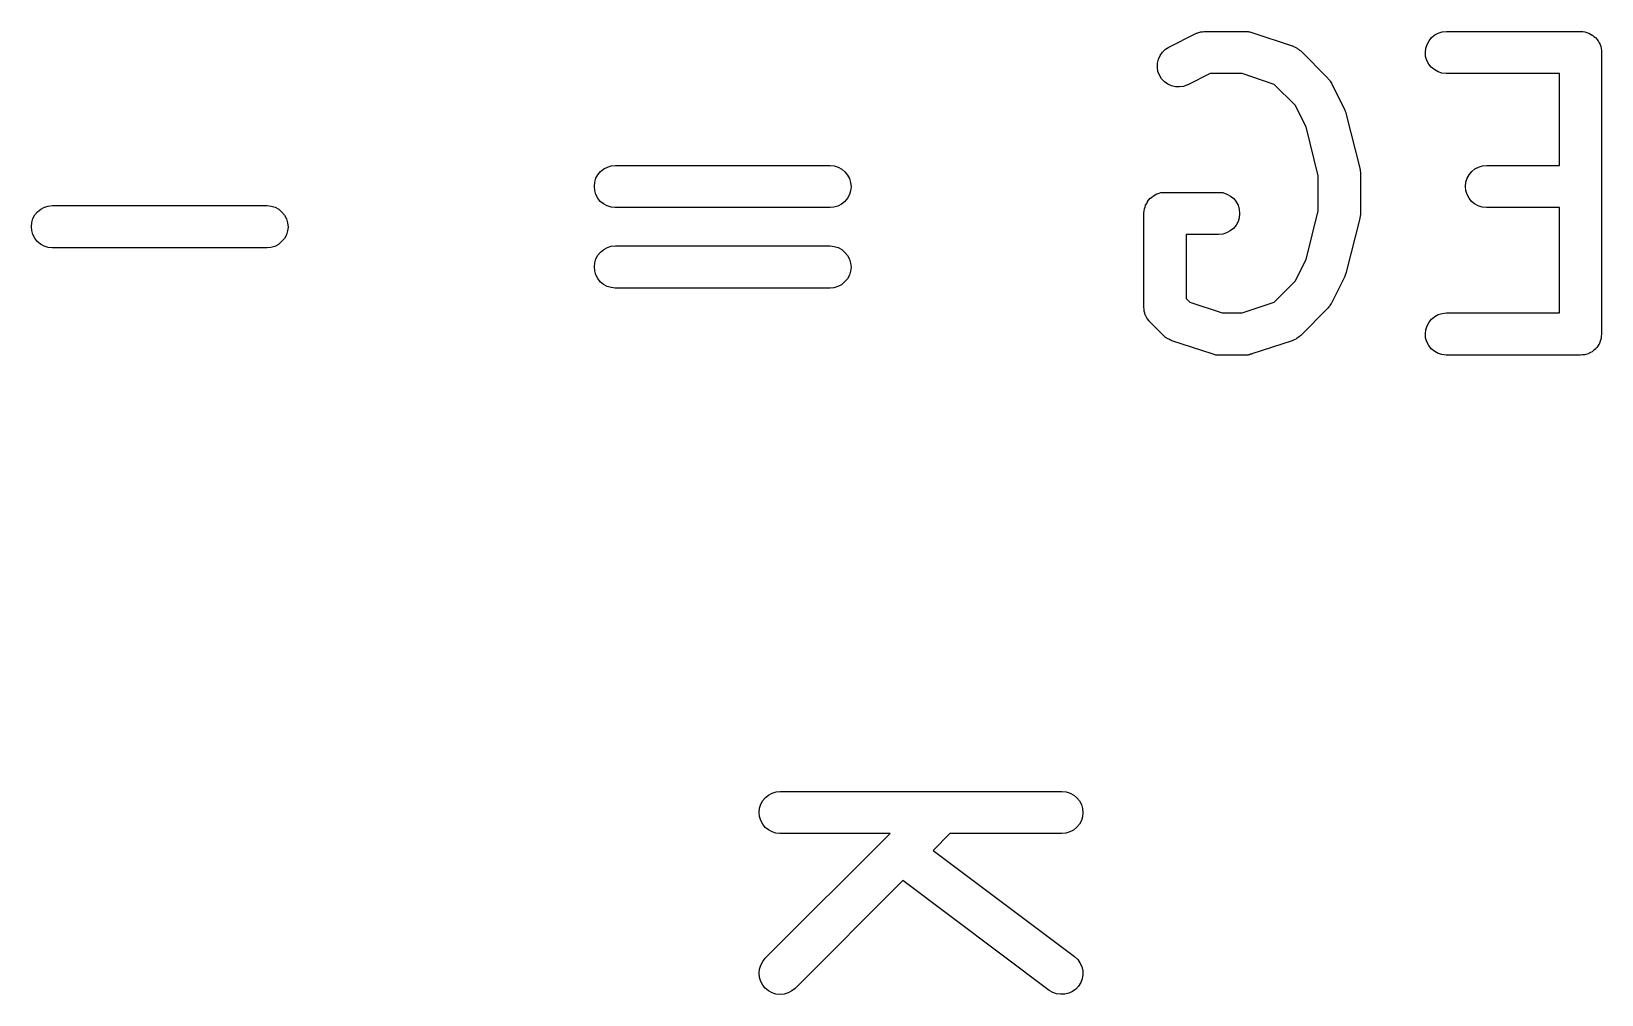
# Model space of a CAD drawing. Extents: x 112.8 to 192.9, y -122.2 to -85.3.
# Drawn here: x 167.39 to 172.97, y -102.91 to -99.48 of the extents above; entities that cross this region are included whole.
import ezdxf

# ---------------------------------------------------------------- set-up
doc = ezdxf.new("R2010")
doc.units = 0
doc.layers.add('BLACK', color=7, linetype='CONTINUOUS')

msp = doc.modelspace()

# ---------------------------------------------------------------- linework, layer by layer
at = {"layer": 'BLACK', "linetype": 'CONTINUOUS'}
for p, q in [((171.431, -99.5397), (171.526, -99.492)), ((171.526, -99.492), (171.527, -99.4916)), ((171.527, -99.4916), (171.529, -99.4908)), ((171.529, -99.4908), (171.531, -99.4898)), ((171.531, -99.4898), (171.536, -99.4883)), ((171.536, -99.4883), (171.541, -99.4865)), ((171.541, -99.4865), (171.543, -99.4862)), ((171.543, -99.4862), (171.545, -99.4856)), ((171.545, -99.4856), (171.55, -99.4851)), ((171.55, -99.4851), (171.555, -99.4843)), ((171.555, -99.4843), (171.558, -99.4843)), ((171.558, -99.4843), (171.56, -99.4841)), ((171.56, -99.4841), (171.703, -99.4841)), ((171.703, -99.4841), (171.704, -99.4841)), ((171.704, -99.4841), (171.708, -99.4846)), ((171.708, -99.4846), (171.712, -99.4847)), ((171.712, -99.4847), (171.715, -99.4854)), ((171.715, -99.4854), (171.718, -99.4858)), ((171.718, -99.4858), (171.722, -99.487)), ((171.722, -99.487), (171.726, -99.488)), ((171.726, -99.488), (171.869, -99.5356)), ((172.355, -99.5172), (172.364, -99.5059)), ((172.364, -99.5059), (172.376, -99.4967)), ((172.376, -99.4967), (172.388, -99.4898)), ((172.388, -99.4898), (172.402, -99.4856)), ((172.402, -99.4856), (172.417, -99.4841)), ((172.417, -99.4841), (172.893, -99.4841)), ((172.893, -99.4841), (172.894, -99.4841)), ((172.894, -99.4841), (172.894, -99.4841)), ((172.894, -99.4841), (172.894, -99.4841)), ((172.894, -99.4841), (172.894, -99.4841)), ((172.894, -99.4841), (172.901, -99.4849)), ((172.901, -99.4849), (172.908, -99.4857)), ((172.908, -99.4857), (172.909, -99.4857)), ((172.909, -99.4857), (172.909, -99.4858)), ((172.909, -99.4858), (172.915, -99.4879)), ((172.915, -99.4879), (172.922, -99.49)), ((172.922, -99.49), (172.922, -99.4901)), ((172.922, -99.4901), (172.923, -99.4902)), ((172.923, -99.4902), (172.929, -99.4936)), ((172.929, -99.4936), (172.935, -99.497)), ((172.935, -99.497), (172.935, -99.4971)), ((172.935, -99.4971), (172.936, -99.4972)), ((172.936, -99.4972), (172.941, -99.5018)), ((172.941, -99.5018), (172.946, -99.5063)), ((172.946, -99.5063), (172.947, -99.5065)), ((172.947, -99.5065), (172.947, -99.5067)), ((172.947, -99.5067), (172.951, -99.5121)), ((171.4, -99.5694), (171.408, -99.5575)), ((171.408, -99.5575), (171.419, -99.5475)), ((171.419, -99.5475), (171.431, -99.5397)), ((171.869, -99.5356), (171.87, -99.5359)), ((171.87, -99.5359), (171.872, -99.5369)), ((171.872, -99.5369), (171.874, -99.5375)), ((171.874, -99.5375), (171.879, -99.5399)), ((171.879, -99.5399), (171.884, -99.5421)), ((171.884, -99.5421), (171.885, -99.5434)), ((171.885, -99.5434), (171.887, -99.5444)), ((171.887, -99.5444), (171.891, -99.5477)), ((171.891, -99.5477), (171.895, -99.5507)), ((171.895, -99.5507), (171.897, -99.5523)), ((171.897, -99.5523), (171.899, -99.5537)), ((171.899, -99.5537), (171.994, -99.649)), ((172.342, -99.5586), (172.344, -99.544)), ((172.343, -99.5732), (172.342, -99.5586)), ((172.344, -99.544), (172.348, -99.5301)), ((172.348, -99.5301), (172.355, -99.5172)), ((172.951, -99.5121), (172.956, -99.5176)), ((172.956, -99.5176), (172.956, -99.5179)), ((172.956, -99.5179), (172.956, -99.5181)), ((172.956, -99.5181), (172.959, -99.5243)), ((172.959, -99.5243), (172.963, -99.5305)), ((172.963, -99.5305), (172.963, -99.5308)), ((172.963, -99.5308), (172.963, -99.531)), ((172.963, -99.531), (172.965, -99.5378)), ((172.965, -99.5378), (172.967, -99.5446)), ((172.967, -99.5446), (172.967, -99.5448)), ((172.967, -99.5448), (172.967, -99.5451)), ((172.967, -99.5451), (172.968, -99.5521)), ((172.968, -99.5521), (172.968, -99.5591)), ((172.968, -99.5591), (172.968, -100.559)), ((171.39, -99.597), (171.394, -99.5828)), ((171.39, -99.6117), (171.39, -99.597)), ((171.392, -99.6261), (171.39, -99.6117)), ((171.394, -99.5828), (171.4, -99.5694)), ((172.347, -99.5872), (172.343, -99.5732)), ((172.354, -99.6002), (172.347, -99.5872)), ((172.363, -99.6116), (172.354, -99.6002)), ((172.375, -99.621), (172.363, -99.6116)), ((172.387, -99.6281), (172.375, -99.621)), ((171.397, -99.6398), (171.392, -99.6261)), ((171.405, -99.6523), (171.397, -99.6398)), ((171.415, -99.663), (171.405, -99.6523)), ((171.427, -99.6715), (171.415, -99.663)), ((171.44, -99.6776), (171.427, -99.6715)), ((171.454, -99.6811), (171.44, -99.6776)), ((171.497, -99.6743), (171.483, -99.6793)), ((171.498, -99.6738), (171.497, -99.6743)), ((171.578, -99.6341), (171.498, -99.6738)), ((171.691, -99.6341), (171.578, -99.6341)), ((171.805, -99.6723), (171.691, -99.6341)), ((171.879, -99.7464), (171.805, -99.6723)), ((171.994, -99.649), (171.995, -99.6497)), ((171.995, -99.6497), (171.997, -99.653)), ((171.997, -99.653), (172, -99.6561)), ((172, -99.6561), (172.002, -99.6587)), ((172.002, -99.6587), (172.004, -99.6611)), ((172.004, -99.6611), (172.006, -99.6649)), ((172.006, -99.6649), (172.008, -99.6684)), ((172.008, -99.6684), (172.056, -99.7637)), ((172.401, -99.6325), (172.387, -99.6281)), ((172.416, -99.6341), (172.401, -99.6325)), ((172.417, -99.6341), (172.416, -99.6341)), ((172.818, -99.6341), (172.417, -99.6341)), ((172.818, -99.9603), (172.818, -99.6341)), ((171.469, -99.6816), (171.454, -99.6811)), ((171.483, -99.6793), (171.469, -99.6816)), ((171.918, -99.8234), (171.879, -99.7464)), ((172.056, -99.7637), (172.056, -99.7646)), ((172.056, -99.7646), (172.056, -99.765)), ((172.056, -99.765), (172.056, -99.7652)), ((172.056, -99.7652), (172.059, -99.7718)), ((172.059, -99.7718), (172.061, -99.7784)), ((172.061, -99.7784), (172.061, -99.7787)), ((172.061, -99.7787), (172.061, -99.779)), ((172.061, -99.779), (172.109, -99.9695)), ((171.961, -99.9969), (171.918, -99.8234)), ((169.391, -100.02), (169.395, -100.006)), ((169.395, -100.006), (169.402, -99.9934)), ((169.402, -99.9934), (169.412, -99.9821)), ((169.412, -99.9821), (169.423, -99.9729)), ((169.423, -99.9729), (169.436, -99.966)), ((169.436, -99.966), (169.45, -99.9617)), ((169.45, -99.9617), (169.465, -99.9603)), ((169.465, -99.9603), (170.227, -99.9603)), ((170.227, -99.9603), (170.228, -99.9603)), ((170.228, -99.9603), (170.242, -99.962)), ((170.242, -99.962), (170.256, -99.9664)), ((170.256, -99.9664), (170.269, -99.9734)), ((170.269, -99.9734), (170.28, -99.9828)), ((170.28, -99.9828), (170.289, -99.9943)), ((170.289, -99.9943), (170.296, -100.007)), ((170.296, -100.007), (170.3, -100.021)), ((171.961, -100.121), (171.961, -99.9969)), ((172.109, -99.9695), (172.109, -99.9705)), ((172.109, -99.9705), (172.109, -99.9719)), ((172.109, -99.9719), (172.11, -99.9731)), ((172.11, -99.9731), (172.11, -99.9791)), ((172.11, -99.9791), (172.111, -99.985)), ((172.111, -99.985), (172.111, -99.9864)), ((172.111, -99.9864), (172.111, -99.9877)), ((172.111, -99.9877), (172.111, -100.131)), ((172.486, -100.02), (172.491, -100.006)), ((172.491, -100.006), (172.498, -99.9934)), ((172.498, -99.9934), (172.507, -99.9821)), ((172.507, -99.9821), (172.518, -99.9729)), ((172.518, -99.9729), (172.531, -99.966)), ((172.531, -99.966), (172.545, -99.9617)), ((172.545, -99.9617), (172.56, -99.9603)), ((172.56, -99.9603), (172.818, -99.9603)), ((169.39, -100.035), (169.391, -100.02)), ((169.391, -100.049), (169.39, -100.035)), ((169.395, -100.063), (169.391, -100.049)), ((169.402, -100.076), (169.395, -100.063)), ((170.296, -100.064), (170.289, -100.077)), ((170.3, -100.05), (170.296, -100.064)), ((170.3, -100.021), (170.302, -100.036)), ((170.302, -100.036), (170.3, -100.05)), ((171.37, -100.073), (171.376, -100.068)), ((171.376, -100.068), (171.382, -100.065)), ((171.376, -100.068), (171.376, -100.068)), ((171.376, -100.068), (171.376, -100.068)), ((171.382, -100.065), (171.388, -100.061)), ((171.388, -100.061), (171.389, -100.061)), ((171.389, -100.061), (171.396, -100.059)), ((171.389, -100.061), (171.389, -100.061)), ((171.396, -100.059), (171.402, -100.057)), ((171.402, -100.057), (171.403, -100.057)), ((171.403, -100.057), (171.41, -100.056)), ((171.403, -100.057), (171.403, -100.057)), ((171.41, -100.056), (171.417, -100.056)), ((171.417, -100.056), (171.607, -100.056)), ((171.607, -100.056), (171.609, -100.056)), ((171.609, -100.056), (171.623, -100.057)), ((171.623, -100.057), (171.637, -100.062)), ((171.637, -100.062), (171.65, -100.069)), ((171.65, -100.069), (171.661, -100.078)), ((172.485, -100.035), (172.486, -100.02)), ((172.486, -100.049), (172.485, -100.035)), ((172.49, -100.063), (172.486, -100.049)), ((172.497, -100.076), (172.49, -100.063)), ((167.402, -100.136), (167.412, -100.125)), ((167.412, -100.125), (167.423, -100.116)), ((167.423, -100.116), (167.436, -100.109)), ((167.436, -100.109), (167.45, -100.105)), ((167.45, -100.105), (167.465, -100.103)), ((167.465, -100.103), (168.227, -100.103)), ((168.227, -100.103), (168.228, -100.103)), ((168.228, -100.103), (168.242, -100.105)), ((168.242, -100.105), (168.256, -100.109)), ((168.256, -100.109), (168.269, -100.116)), ((168.269, -100.116), (168.28, -100.126)), ((169.411, -100.088), (169.402, -100.076)), ((169.422, -100.097), (169.411, -100.088)), ((169.435, -100.104), (169.422, -100.097)), ((169.449, -100.109), (169.435, -100.104)), ((169.464, -100.11), (169.449, -100.109)), ((169.465, -100.11), (169.464, -100.11)), ((170.227, -100.11), (169.465, -100.11)), ((170.241, -100.109), (170.227, -100.11)), ((170.255, -100.105), (170.241, -100.109)), ((170.268, -100.098), (170.255, -100.105)), ((170.279, -100.089), (170.268, -100.098)), ((170.289, -100.077), (170.279, -100.089)), ((171.342, -100.13), (171.343, -100.122)), ((171.343, -100.122), (171.344, -100.115)), ((171.344, -100.115), (171.346, -100.108)), ((171.344, -100.115), (171.344, -100.115)), ((171.344, -100.115), (171.344, -100.115)), ((171.346, -100.108), (171.348, -100.101)), ((171.348, -100.101), (171.352, -100.095)), ((171.348, -100.101), (171.348, -100.101)), ((171.348, -100.101), (171.348, -100.101)), ((171.352, -100.095), (171.355, -100.089)), ((171.355, -100.088), (171.36, -100.083)), ((171.355, -100.089), (171.355, -100.088)), ((171.355, -100.088), (171.355, -100.088)), ((171.36, -100.083), (171.364, -100.077)), ((171.364, -100.077), (171.364, -100.077)), ((171.364, -100.077), (171.365, -100.077)), ((171.365, -100.077), (171.37, -100.073)), ((171.661, -100.078), (171.67, -100.089)), ((171.67, -100.089), (171.677, -100.102)), ((171.677, -100.102), (171.681, -100.117)), ((171.681, -100.117), (171.682, -100.131)), ((171.918, -100.295), (171.961, -100.121)), ((172.506, -100.088), (172.497, -100.076)), ((172.517, -100.097), (172.506, -100.088)), ((172.53, -100.104), (172.517, -100.097)), ((172.544, -100.109), (172.53, -100.104)), ((172.559, -100.11), (172.544, -100.109)), ((172.56, -100.11), (172.559, -100.11)), ((172.818, -100.11), (172.56, -100.11)), ((172.818, -100.484), (172.818, -100.11)), ((167.39, -100.178), (167.391, -100.163)), ((167.391, -100.192), (167.39, -100.178)), ((167.391, -100.163), (167.395, -100.149)), ((167.395, -100.149), (167.402, -100.136)), ((168.28, -100.126), (168.289, -100.137)), ((168.289, -100.137), (168.296, -100.15)), ((168.296, -100.15), (168.3, -100.164)), ((168.3, -100.164), (168.302, -100.179)), ((168.302, -100.179), (168.3, -100.193)), ((171.342, -100.131), (171.342, -100.13)), ((171.342, -100.13), (171.342, -100.13)), ((171.342, -100.13), (171.342, -100.13)), ((171.342, -100.13), (171.342, -100.13)), ((171.342, -100.464), (171.342, -100.131)), ((171.67, -100.172), (171.66, -100.184)), ((171.677, -100.16), (171.67, -100.172)), ((171.681, -100.146), (171.677, -100.16)), ((171.682, -100.131), (171.681, -100.146)), ((172.109, -100.149), (172.061, -100.339)), ((172.11, -100.14), (172.109, -100.146)), ((172.109, -100.146), (172.109, -100.147)), ((172.109, -100.147), (172.109, -100.149)), ((172.111, -100.134), (172.11, -100.14)), ((172.111, -100.131), (172.111, -100.132)), ((172.111, -100.132), (172.111, -100.133)), ((172.111, -100.133), (172.111, -100.134)), ((167.395, -100.206), (167.391, -100.192)), ((167.402, -100.219), (167.395, -100.206)), ((167.411, -100.231), (167.402, -100.219)), ((167.422, -100.24), (167.411, -100.231)), ((168.279, -100.231), (168.268, -100.241)), ((168.289, -100.22), (168.279, -100.231)), ((168.296, -100.207), (168.289, -100.22)), ((168.3, -100.193), (168.296, -100.207)), ((171.607, -100.206), (171.492, -100.206)), ((171.492, -100.206), (171.492, -100.433)), ((171.622, -100.204), (171.607, -100.206)), ((171.636, -100.2), (171.622, -100.204)), ((171.649, -100.193), (171.636, -100.2)), ((171.66, -100.184), (171.649, -100.193)), ((167.435, -100.247), (167.422, -100.24)), ((167.449, -100.252), (167.435, -100.247)), ((167.464, -100.253), (167.449, -100.252)), ((167.465, -100.253), (167.464, -100.253)), ((168.227, -100.253), (167.465, -100.253)), ((168.241, -100.252), (168.227, -100.253)), ((168.255, -100.248), (168.241, -100.252)), ((168.268, -100.241), (168.255, -100.248)), ((169.391, -100.306), (169.395, -100.292)), ((169.395, -100.292), (169.402, -100.279)), ((169.402, -100.279), (169.412, -100.268)), ((169.412, -100.268), (169.423, -100.259)), ((169.423, -100.259), (169.436, -100.252)), ((169.436, -100.252), (169.45, -100.247)), ((169.45, -100.247), (169.465, -100.246)), ((169.465, -100.246), (170.227, -100.246)), ((170.227, -100.246), (170.228, -100.246)), ((170.228, -100.246), (170.242, -100.248)), ((170.242, -100.248), (170.256, -100.252)), ((170.256, -100.252), (170.269, -100.259)), ((170.269, -100.259), (170.28, -100.269)), ((170.28, -100.269), (170.289, -100.28)), ((170.289, -100.28), (170.296, -100.293)), ((169.39, -100.321), (169.391, -100.306)), ((169.391, -100.335), (169.39, -100.321)), ((169.395, -100.349), (169.391, -100.335)), ((170.296, -100.293), (170.3, -100.307)), ((170.3, -100.336), (170.296, -100.35)), ((170.3, -100.307), (170.302, -100.322)), ((170.302, -100.322), (170.3, -100.336)), ((171.879, -100.372), (171.918, -100.295)), ((172.058, -100.347), (172.056, -100.354)), ((172.061, -100.341), (172.058, -100.347)), ((172.061, -100.339), (172.061, -100.34)), ((172.061, -100.34), (172.061, -100.341)), ((172.061, -100.341), (172.061, -100.341)), ((169.402, -100.362), (169.395, -100.349)), ((169.411, -100.374), (169.402, -100.362)), ((169.422, -100.383), (169.411, -100.374)), ((169.435, -100.39), (169.422, -100.383)), ((169.449, -100.394), (169.435, -100.39)), ((169.464, -100.396), (169.449, -100.394)), ((169.465, -100.396), (169.464, -100.396)), ((170.227, -100.396), (169.465, -100.396)), ((170.241, -100.395), (170.227, -100.396)), ((170.255, -100.39), (170.241, -100.395)), ((170.268, -100.384), (170.255, -100.39)), ((170.279, -100.374), (170.268, -100.384)), ((170.289, -100.363), (170.279, -100.374)), ((170.296, -100.35), (170.289, -100.363)), ((171.805, -100.446), (171.879, -100.372)), ((172.056, -100.355), (172.008, -100.45)), ((172.056, -100.354), (172.056, -100.354)), ((172.056, -100.354), (172.056, -100.355)), ((171.492, -100.433), (171.505, -100.446)), ((171.505, -100.446), (171.62, -100.484)), ((171.691, -100.484), (171.805, -100.446)), ((172.003, -100.458), (172.001, -100.46)), ((172.005, -100.454), (172.003, -100.458)), ((172.007, -100.451), (172.005, -100.454)), ((172.008, -100.45), (172.007, -100.451)), ((171.343, -100.471), (171.342, -100.464)), ((171.343, -100.478), (171.343, -100.471)), ((171.345, -100.485), (171.343, -100.478)), ((171.343, -100.478), (171.343, -100.478)), ((171.343, -100.478), (171.343, -100.478)), ((171.347, -100.492), (171.345, -100.485)), ((171.348, -100.492), (171.347, -100.492)), ((171.351, -100.499), (171.348, -100.492)), ((171.348, -100.492), (171.348, -100.492)), ((171.354, -100.505), (171.351, -100.499)), ((171.355, -100.505), (171.354, -100.505)), ((171.354, -100.505), (171.354, -100.505)), ((171.359, -100.511), (171.355, -100.505)), ((171.363, -100.516), (171.359, -100.511)), ((171.62, -100.484), (171.691, -100.484)), ((171.994, -100.469), (171.899, -100.565)), ((171.997, -100.466), (171.994, -100.469)), ((171.999, -100.463), (171.997, -100.466)), ((172.001, -100.46), (171.999, -100.463)), ((172.355, -100.517), (172.364, -100.506)), ((172.364, -100.506), (172.376, -100.497)), ((172.376, -100.497), (172.388, -100.49)), ((172.388, -100.49), (172.402, -100.486)), ((172.402, -100.486), (172.417, -100.484)), ((172.417, -100.484), (172.818, -100.484)), ((171.364, -100.517), (171.363, -100.516)), ((171.412, -100.565), (171.364, -100.517)), ((171.364, -100.517), (171.364, -100.517)), ((171.364, -100.517), (171.364, -100.517)), ((171.364, -100.517), (171.364, -100.517)), ((171.413, -100.566), (171.412, -100.565)), ((171.415, -100.568), (171.413, -100.566)), ((171.419, -100.571), (171.415, -100.568)), ((171.423, -100.574), (171.419, -100.571)), ((171.89, -100.571), (171.886, -100.574)), ((171.895, -100.568), (171.89, -100.571)), ((171.896, -100.567), (171.895, -100.568)), ((171.898, -100.565), (171.896, -100.567)), ((171.899, -100.565), (171.898, -100.565)), ((172.342, -100.559), (172.344, -100.544)), ((172.343, -100.573), (172.342, -100.559)), ((172.344, -100.544), (172.348, -100.53)), ((172.348, -100.53), (172.355, -100.517)), ((172.968, -100.56), (172.967, -100.567)), ((172.967, -100.567), (172.967, -100.574)), ((172.968, -100.559), (172.968, -100.56)), ((172.968, -100.56), (172.968, -100.56)), ((172.968, -100.56), (172.968, -100.56)), ((172.968, -100.56), (172.968, -100.56)), ((171.425, -100.575), (171.423, -100.574)), ((171.427, -100.576), (171.425, -100.575)), ((171.431, -100.578), (171.427, -100.576)), ((171.436, -100.581), (171.431, -100.578)), ((171.438, -100.581), (171.436, -100.581)), ((171.44, -100.582), (171.438, -100.581)), ((171.441, -100.583), (171.44, -100.582)), ((171.584, -100.63), (171.441, -100.583)), ((171.869, -100.583), (171.726, -100.63)), ((171.871, -100.582), (171.869, -100.583)), ((171.873, -100.581), (171.871, -100.582)), ((171.878, -100.579), (171.873, -100.581)), ((171.883, -100.577), (171.878, -100.579)), ((171.884, -100.575), (171.883, -100.577)), ((171.886, -100.574), (171.884, -100.575)), ((172.347, -100.587), (172.343, -100.573)), ((172.354, -100.6), (172.347, -100.587)), ((172.363, -100.612), (172.354, -100.6)), ((172.375, -100.621), (172.363, -100.612)), ((172.387, -100.628), (172.375, -100.621)), ((172.928, -100.625), (172.922, -100.628)), ((172.934, -100.622), (172.928, -100.625)), ((172.935, -100.622), (172.934, -100.622)), ((172.934, -100.622), (172.934, -100.622)), ((172.94, -100.617), (172.935, -100.622)), ((172.946, -100.613), (172.94, -100.617)), ((172.951, -100.607), (172.946, -100.612)), ((172.946, -100.612), (172.946, -100.613)), ((172.946, -100.613), (172.946, -100.613)), ((172.955, -100.602), (172.951, -100.607)), ((172.959, -100.595), (172.955, -100.601)), ((172.955, -100.601), (172.955, -100.601)), ((172.955, -100.601), (172.955, -100.602)), ((172.962, -100.589), (172.959, -100.595)), ((172.964, -100.581), (172.962, -100.588)), ((172.962, -100.588), (172.962, -100.588)), ((172.962, -100.588), (172.962, -100.589)), ((172.967, -100.575), (172.964, -100.581)), ((172.967, -100.574), (172.967, -100.574)), ((172.967, -100.574), (172.967, -100.575)), ((171.588, -100.631), (171.584, -100.63)), ((171.592, -100.632), (171.588, -100.631)), ((171.595, -100.633), (171.592, -100.632)), ((171.598, -100.634), (171.595, -100.633)), ((171.602, -100.634), (171.598, -100.634)), ((171.606, -100.634), (171.602, -100.634)), ((171.607, -100.634), (171.606, -100.634)), ((171.703, -100.634), (171.607, -100.634)), ((171.707, -100.634), (171.703, -100.634)), ((171.711, -100.634), (171.707, -100.634)), ((171.714, -100.633), (171.711, -100.634)), ((171.717, -100.633), (171.714, -100.633)), ((171.721, -100.631), (171.717, -100.633)), ((171.725, -100.631), (171.721, -100.631)), ((171.726, -100.63), (171.725, -100.631)), ((172.401, -100.632), (172.387, -100.628)), ((172.416, -100.634), (172.401, -100.632)), ((172.417, -100.634), (172.416, -100.634)), ((172.893, -100.634), (172.417, -100.634)), ((172.9, -100.633), (172.893, -100.634)), ((172.907, -100.633), (172.9, -100.633)), ((172.908, -100.633), (172.907, -100.633)), ((172.915, -100.631), (172.908, -100.633)), ((172.908, -100.633), (172.908, -100.633)), ((172.921, -100.629), (172.915, -100.631)), ((172.922, -100.629), (172.921, -100.629)), ((172.922, -100.628), (172.922, -100.629)), ((170.022, -102.19), (170.036, -102.186)), ((170.036, -102.186), (170.05, -102.184)), ((170.05, -102.184), (171.05, -102.184)), ((171.05, -102.184), (171.051, -102.184)), ((171.051, -102.184), (171.066, -102.186)), ((171.066, -102.186), (171.08, -102.19)), ((169.975, -102.259), (169.977, -102.244)), ((169.977, -102.244), (169.981, -102.23)), ((169.981, -102.23), (169.988, -102.217)), ((169.988, -102.217), (169.998, -102.206)), ((169.998, -102.206), (170.009, -102.197)), ((170.009, -102.197), (170.022, -102.19)), ((171.08, -102.19), (171.093, -102.197)), ((171.093, -102.197), (171.104, -102.207)), ((171.104, -102.207), (171.113, -102.218)), ((171.113, -102.218), (171.12, -102.231)), ((171.12, -102.231), (171.124, -102.245)), ((169.977, -102.273), (169.975, -102.259)), ((169.981, -102.287), (169.977, -102.273)), ((169.988, -102.3), (169.981, -102.287)), ((169.997, -102.312), (169.988, -102.3)), ((171.12, -102.288), (171.113, -102.301)), ((171.124, -102.274), (171.12, -102.288)), ((171.124, -102.245), (171.125, -102.26)), ((171.125, -102.26), (171.124, -102.274)), ((170.008, -102.321), (169.997, -102.312)), ((169.997, -102.777), (170.441, -102.334)), ((170.021, -102.328), (170.008, -102.321)), ((170.035, -102.332), (170.021, -102.328)), ((170.049, -102.334), (170.035, -102.332)), ((170.05, -102.334), (170.049, -102.334)), ((170.441, -102.334), (170.05, -102.334)), ((170.653, -102.334), (170.593, -102.394)), ((171.05, -102.334), (170.653, -102.334)), ((171.065, -102.333), (171.05, -102.334)), ((171.079, -102.328), (171.065, -102.333)), ((171.092, -102.322), (171.079, -102.328)), ((171.103, -102.312), (171.092, -102.322)), ((171.113, -102.301), (171.103, -102.312)), ((170.593, -102.394), (171.095, -102.771)), ((170.486, -102.501), (170.103, -102.884)), ((171.005, -102.891), (170.486, -102.501)), ((169.977, -102.816), (169.981, -102.802)), ((169.981, -102.802), (169.988, -102.789)), ((169.988, -102.789), (169.997, -102.777)), ((171.095, -102.771), (171.096, -102.771)), ((171.096, -102.771), (171.107, -102.781)), ((171.107, -102.781), (171.115, -102.793)), ((171.115, -102.793), (171.121, -102.806)), ((169.975, -102.83), (169.977, -102.816)), ((169.977, -102.845), (169.975, -102.83)), ((169.981, -102.859), (169.977, -102.845)), ((171.123, -102.85), (171.118, -102.863)), ((171.121, -102.806), (171.125, -102.821)), ((171.125, -102.835), (171.123, -102.85)), ((171.125, -102.821), (171.125, -102.835)), ((169.988, -102.872), (169.981, -102.859)), ((169.997, -102.883), (169.988, -102.872)), ((170.008, -102.893), (169.997, -102.883)), ((170.021, -102.9), (170.008, -102.893)), ((170.035, -102.904), (170.021, -102.9)), ((170.05, -102.906), (170.035, -102.904)), ((170.064, -102.904), (170.05, -102.906)), ((170.078, -102.9), (170.064, -102.904)), ((170.091, -102.893), (170.078, -102.9)), ((170.103, -102.884), (170.091, -102.893)), ((170.103, -102.884), (170.103, -102.884)), ((171.018, -102.898), (171.005, -102.891)), ((171.032, -102.903), (171.018, -102.898)), ((171.046, -102.905), (171.032, -102.903)), ((171.061, -102.905), (171.046, -102.905)), ((171.075, -102.901), (171.061, -102.905)), ((171.088, -102.895), (171.075, -102.901)), ((171.1, -102.887), (171.088, -102.895)), ((171.11, -102.876), (171.1, -102.887)), ((171.118, -102.863), (171.11, -102.876))]:
    msp.add_line(p, q, dxfattribs=at)

doc.saveas('drawing.dxf')
